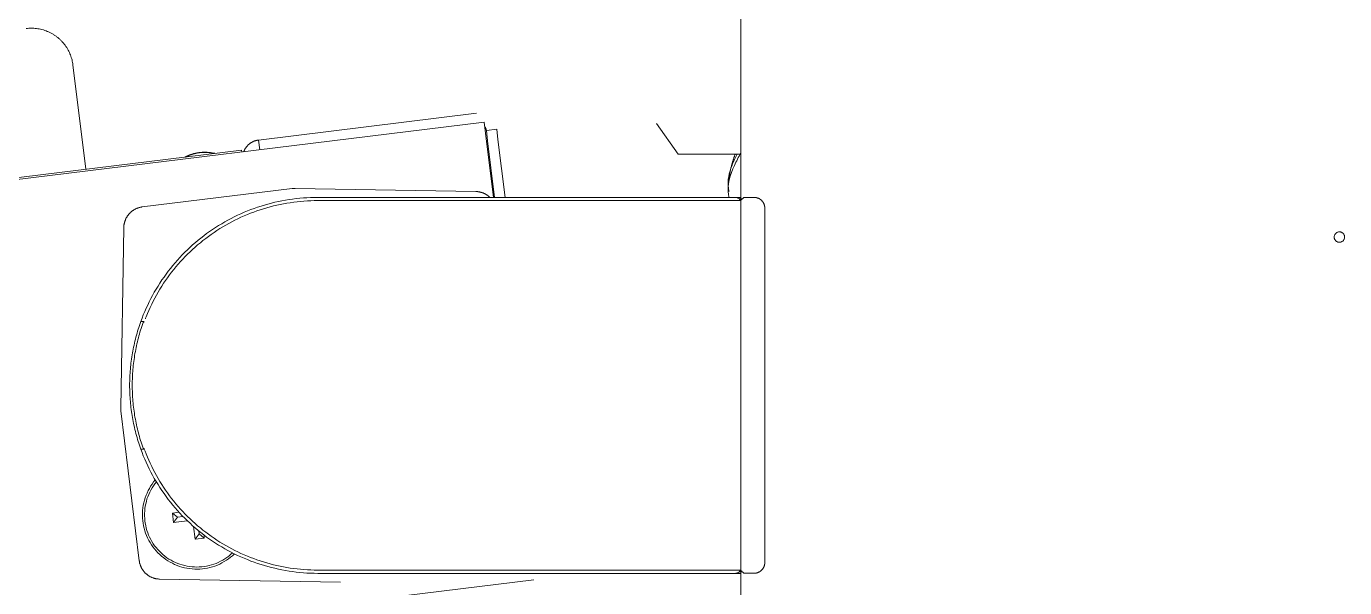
# Model space of a CAD drawing. Header units: millimetres. Extents: x -159872 to 386485, y -250577 to 158966.
# Drawn here: x 158747 to 158873.2, y 14636.4 to 14690.2 of the extents above; entities that cross this region are included whole.
import ezdxf

# ---------------------------------------------------------------- set-up
doc = ezdxf.new("R2010")
doc.units = ezdxf.units.MM
doc.layers.add('LDS-equipment-kitchen equipment', color=3, linetype='Continuous', lineweight=13)

# ---------------------------------------------------------------- blocks, each defined once
blk = doc.blocks.new('Group-350')
at = {"layer": 'LDS-equipment-kitchen equipment'}
for points in [[(98141.91, 51658.53, 0), (98141.91, 51081.89, 0)], [(98079.21, 51134, 0), (98077.98, 51144, 0)], [(98095.74, 51136.8, 0), (98116.61, 51139.36, 0)], [(97522.03, 51065.4, 0), (98117.36, 51138.5, 0)], [(98117.49, 51137.45, 0), (98117.36, 51138.5, 0)], [(98117.41, 51138.08, 0), (98117.42, 51138.08, 0), (98117.42, 51138.07, 0), (98117.42, 51138.07, 0), (98117.43, 51138.06, 0), (98117.43, 51138.06, 0), (98117.43, 51138.05, 0), (98117.44, 51138.05, 0), (98117.44, 51138.04, 0), (98117.44, 51138.04, 0), (98117.45, 51138.03, 0), (98117.45, 51138.03, 0), (98117.45, 51138.02, 0), (98117.46, 51138.02, 0), (98117.46, 51138.01, 0), (98117.46, 51138.01, 0), (98117.47, 51138, 0), (98117.47, 51138, 0), (98117.47, 51137.99, 0), (98117.48, 51137.99, 0), (98117.48, 51137.98, 0), (98117.48, 51137.98, 0), (98117.48, 51137.97, 0), (98117.49, 51137.96, 0), (98117.49, 51137.96, 0), (98117.49, 51137.95, 0), (98117.49, 51137.95, 0), (98117.5, 51137.94, 0), (98117.5, 51137.94, 0), (98117.5, 51137.93, 0), (98117.5, 51137.93, 0), (98117.51, 51137.92, 0), (98117.51, 51137.91, 0), (98117.51, 51137.91, 0), (98117.51, 51137.9, 0), (98117.52, 51137.9, 0), (98117.52, 51137.89, 0), (98117.52, 51137.89, 0), (98117.52, 51137.88, 0), (98117.52, 51137.87, 0), (98117.53, 51137.87, 0), (98117.53, 51137.86, 0), (98117.53, 51137.86, 0), (98117.53, 51137.85, 0), (98117.53, 51137.85, 0), (98117.53, 51137.84, 0), (98117.54, 51137.83, 0), (98117.54, 51137.83, 0), (98117.54, 51137.82, 0), (98117.54, 51137.82, 0), (98117.54, 51137.81, 0), (98117.54, 51137.8, 0), (98117.54, 51137.8, 0), (98117.55, 51137.79, 0), (98117.55, 51137.79, 0), (98117.55, 51137.78, 0), (98117.55, 51137.78, 0), (98117.55, 51137.77, 0), (98117.55, 51137.76, 0), (98117.55, 51137.76, 0), (98117.55, 51137.75, 0), (98117.55, 51137.75, 0), (98117.56, 51137.74, 0), (98117.56, 51137.73, 0), (98117.56, 51137.73, 0)], [(98118.24, 51131.31, 0), (98117.49, 51137.45, 0)], [(98118.55, 51137.85, 0), (98117.56, 51137.73, 0)], [(98117.56, 51137.73, 0), (98117.68, 51136.73, 0)], [(98118.67, 51136.86, 0), (98118.55, 51137.85, 0)], [(98135.92, 51135.45, 0), (98133.84, 51138.4, 0)], [(98094.32, 51135.67, 0), (98094.33, 51135.7, 0), (98094.35, 51135.72, 0), (98094.36, 51135.75, 0), (98094.37, 51135.78, 0), (98094.38, 51135.81, 0), (98094.39, 51135.83, 0), (98094.41, 51135.86, 0), (98094.42, 51135.89, 0), (98094.43, 51135.91, 0), (98094.45, 51135.94, 0), (98094.46, 51135.96, 0), (98094.48, 51135.99, 0), (98094.5, 51136.01, 0), (98094.51, 51136.04, 0), (98094.53, 51136.06, 0), (98094.55, 51136.09, 0), (98094.56, 51136.11, 0), (98094.58, 51136.14, 0), (98094.6, 51136.16, 0), (98094.62, 51136.18, 0), (98094.64, 51136.21, 0), (98094.66, 51136.23, 0), (98094.68, 51136.25, 0), (98094.7, 51136.27, 0), (98094.72, 51136.29, 0), (98094.74, 51136.31, 0), (98094.76, 51136.34, 0), (98094.78, 51136.36, 0), (98094.81, 51136.38, 0), (98094.83, 51136.4, 0), (98094.85, 51136.41, 0), (98094.87, 51136.43, 0), (98094.9, 51136.45, 0), (98094.92, 51136.47, 0), (98094.95, 51136.49, 0), (98094.97, 51136.5, 0), (98095, 51136.52, 0), (98095.02, 51136.54, 0), (98095.05, 51136.55, 0), (98095.07, 51136.57, 0), (98095.1, 51136.58, 0), (98095.12, 51136.6, 0), (98095.15, 51136.61, 0), (98095.18, 51136.63, 0), (98095.2, 51136.64, 0), (98095.23, 51136.65, 0), (98095.26, 51136.66, 0), (98095.28, 51136.68, 0), (98095.31, 51136.69, 0), (98095.34, 51136.7, 0), (98095.37, 51136.71, 0), (98095.4, 51136.72, 0), (98095.42, 51136.73, 0), (98095.45, 51136.74, 0), (98095.48, 51136.75, 0), (98095.51, 51136.75, 0), (98095.54, 51136.76, 0), (98095.57, 51136.77, 0), (98095.6, 51136.77, 0), (98095.63, 51136.78, 0), (98095.66, 51136.79, 0), (98095.69, 51136.79, 0), (98095.71, 51136.79, 0), (98095.74, 51136.8, 0)], [(98095.74, 51136.8, 0), (98095.86, 51135.86, 0)], [(98117.68, 51136.73, 0), (98118.34, 51131.31, 0)], [(98118.67, 51136.86, 0), (98119.35, 51131.31, 0)], [(98094.11, 51135.83, 0), (97545.24, 51068.44, 0)], [(98088.73, 51135.17, 0), (98088.77, 51135.19, 0), (98088.81, 51135.21, 0), (98088.85, 51135.23, 0), (98088.89, 51135.25, 0), (98088.93, 51135.27, 0), (98088.97, 51135.29, 0), (98089.01, 51135.31, 0), (98089.06, 51135.32, 0), (98089.1, 51135.34, 0), (98089.14, 51135.36, 0), (98089.18, 51135.37, 0), (98089.23, 51135.39, 0), (98089.27, 51135.41, 0), (98089.31, 51135.42, 0), (98089.36, 51135.43, 0), (98089.4, 51135.45, 0), (98089.44, 51135.46, 0), (98089.49, 51135.48, 0), (98089.53, 51135.49, 0), (98089.57, 51135.5, 0), (98089.62, 51135.51, 0), (98089.66, 51135.52, 0), (98089.71, 51135.53, 0), (98089.75, 51135.54, 0), (98089.8, 51135.55, 0), (98089.84, 51135.56, 0), (98089.89, 51135.57, 0), (98089.93, 51135.58, 0), (98089.98, 51135.58, 0), (98090.02, 51135.59, 0), (98090.07, 51135.6, 0), (98090.11, 51135.6, 0), (98090.16, 51135.61, 0), (98090.2, 51135.61, 0), (98090.25, 51135.62, 0), (98090.29, 51135.62, 0), (98090.34, 51135.62, 0), (98090.38, 51135.63, 0), (98090.43, 51135.63, 0), (98090.48, 51135.63, 0), (98090.52, 51135.63, 0), (98090.57, 51135.63, 0), (98090.61, 51135.63, 0), (98090.66, 51135.63, 0), (98090.7, 51135.63, 0), (98090.75, 51135.63, 0), (98090.79, 51135.63, 0), (98090.84, 51135.63, 0), (98090.89, 51135.62, 0), (98090.93, 51135.62, 0), (98090.98, 51135.62, 0), (98091.02, 51135.61, 0), (98091.07, 51135.61, 0), (98091.11, 51135.6, 0), (98091.16, 51135.59, 0), (98091.2, 51135.59, 0), (98091.25, 51135.58, 0), (98091.29, 51135.57, 0), (98091.34, 51135.56, 0), (98091.38, 51135.56, 0), (98091.43, 51135.55, 0), (98091.47, 51135.54, 0), (98091.52, 51135.53, 0), (98091.56, 51135.52, 0)], [(98088.75, 51135.17, 0), (98088.79, 51135.19, 0), (98088.83, 51135.21, 0), (98088.87, 51135.23, 0), (98088.91, 51135.25, 0), (98088.96, 51135.27, 0), (98089, 51135.29, 0), (98089.04, 51135.3, 0), (98089.08, 51135.32, 0), (98089.12, 51135.34, 0), (98089.16, 51135.35, 0), (98089.2, 51135.37, 0), (98089.25, 51135.39, 0), (98089.29, 51135.4, 0), (98089.33, 51135.42, 0), (98089.37, 51135.43, 0), (98089.41, 51135.44, 0), (98089.46, 51135.46, 0), (98089.5, 51135.47, 0), (98089.54, 51135.48, 0), (98089.59, 51135.49, 0), (98089.63, 51135.5, 0), (98089.67, 51135.51, 0), (98089.72, 51135.52, 0), (98089.76, 51135.53, 0), (98089.8, 51135.54, 0), (98089.85, 51135.55, 0), (98089.89, 51135.56, 0), (98089.94, 51135.57, 0), (98089.98, 51135.57, 0), (98090.02, 51135.58, 0), (98090.07, 51135.59, 0), (98090.11, 51135.59, 0), (98090.16, 51135.6, 0), (98090.2, 51135.6, 0), (98090.25, 51135.61, 0), (98090.29, 51135.61, 0), (98090.33, 51135.61, 0), (98090.38, 51135.62, 0), (98090.42, 51135.62, 0), (98090.47, 51135.62, 0), (98090.51, 51135.62, 0), (98090.56, 51135.62, 0), (98090.6, 51135.62, 0), (98090.65, 51135.62, 0), (98090.69, 51135.62, 0), (98090.74, 51135.62, 0), (98090.78, 51135.62, 0), (98090.82, 51135.62, 0), (98090.87, 51135.61, 0), (98090.91, 51135.61, 0), (98090.96, 51135.61, 0), (98091, 51135.6, 0), (98091.05, 51135.6, 0), (98091.09, 51135.59, 0), (98091.14, 51135.59, 0), (98091.18, 51135.58, 0), (98091.22, 51135.57, 0), (98091.27, 51135.57, 0), (98091.31, 51135.56, 0), (98091.36, 51135.55, 0), (98091.4, 51135.54, 0), (98091.44, 51135.53, 0), (98091.49, 51135.52, 0), (98091.53, 51135.51, 0)], [(98094.11, 51135.83, 0), (98094.14, 51135.64, 0)], [(98135.92, 51135.45, 0), (98141.91, 51135.45, 0)], [(98140.78, 51133.02, 0), (98140.78, 51133.06, 0), (98140.79, 51133.1, 0), (98140.79, 51133.14, 0), (98140.8, 51133.18, 0), (98140.8, 51133.21, 0), (98140.81, 51133.25, 0), (98140.81, 51133.29, 0), (98140.82, 51133.33, 0), (98140.83, 51133.37, 0), (98140.83, 51133.41, 0), (98140.84, 51133.45, 0), (98140.84, 51133.49, 0), (98140.85, 51133.52, 0), (98140.86, 51133.56, 0), (98140.86, 51133.6, 0), (98140.87, 51133.64, 0), (98140.88, 51133.68, 0), (98140.89, 51133.72, 0), (98140.89, 51133.76, 0), (98140.9, 51133.79, 0), (98140.91, 51133.83, 0), (98140.92, 51133.87, 0), (98140.92, 51133.91, 0), (98140.93, 51133.95, 0), (98140.94, 51133.99, 0), (98140.95, 51134.03, 0), (98140.96, 51134.06, 0), (98140.97, 51134.1, 0), (98140.97, 51134.14, 0), (98140.98, 51134.18, 0), (98140.99, 51134.22, 0), (98141, 51134.25, 0), (98141.01, 51134.29, 0), (98141.02, 51134.33, 0), (98141.03, 51134.37, 0), (98141.04, 51134.41, 0), (98141.05, 51134.44, 0), (98141.06, 51134.48, 0), (98141.07, 51134.52, 0), (98141.08, 51134.56, 0), (98141.09, 51134.6, 0), (98141.1, 51134.63, 0), (98141.11, 51134.67, 0), (98141.13, 51134.71, 0), (98141.14, 51134.75, 0), (98141.15, 51134.78, 0), (98141.16, 51134.82, 0), (98141.17, 51134.86, 0), (98141.18, 51134.9, 0), (98141.2, 51134.93, 0), (98141.21, 51134.97, 0), (98141.22, 51135.01, 0), (98141.23, 51135.05, 0), (98141.24, 51135.08, 0), (98141.26, 51135.12, 0), (98141.27, 51135.16, 0), (98141.28, 51135.19, 0), (98141.3, 51135.23, 0), (98141.31, 51135.27, 0), (98141.32, 51135.3, 0), (98141.34, 51135.34, 0), (98141.35, 51135.38, 0), (98141.36, 51135.42, 0), (98141.38, 51135.45, 0)], [(98084.48, 51119.41, 0), (98084.6, 51119.74, 0), (98084.72, 51120.06, 0), (98084.86, 51120.38, 0), (98084.99, 51120.69, 0), (98085.14, 51121, 0), (98085.29, 51121.31, 0), (98085.44, 51121.62, 0), (98085.61, 51121.93, 0), (98085.77, 51122.23, 0), (98085.95, 51122.52, 0), (98086.13, 51122.82, 0), (98086.31, 51123.11, 0), (98086.5, 51123.4, 0), (98086.7, 51123.68, 0), (98086.9, 51123.96, 0), (98087.1, 51124.24, 0), (98087.32, 51124.51, 0), (98087.53, 51124.78, 0), (98087.76, 51125.04, 0), (98087.98, 51125.3, 0), (98088.21, 51125.55, 0), (98088.45, 51125.8, 0), (98088.69, 51126.05, 0), (98088.94, 51126.29, 0), (98089.19, 51126.53, 0), (98089.44, 51126.76, 0), (98089.7, 51126.99, 0), (98089.97, 51127.21, 0), (98090.24, 51127.42, 0), (98090.51, 51127.63, 0), (98090.78, 51127.84, 0), (98091.06, 51128.04, 0), (98091.35, 51128.24, 0), (98091.63, 51128.43, 0), (98091.93, 51128.61, 0), (98092.22, 51128.79, 0), (98092.52, 51128.96, 0), (98092.82, 51129.13, 0), (98093.12, 51129.29, 0), (98093.43, 51129.45, 0), (98093.74, 51129.6, 0), (98094.05, 51129.74, 0), (98094.37, 51129.88, 0), (98094.69, 51130.01, 0), (98095.01, 51130.14, 0), (98095.33, 51130.26, 0), (98095.66, 51130.37, 0), (98095.99, 51130.48, 0), (98096.31, 51130.58, 0), (98096.65, 51130.67, 0), (98096.98, 51130.76, 0), (98097.31, 51130.84, 0), (98097.65, 51130.92, 0), (98097.99, 51130.99, 0), (98098.33, 51131.05, 0), (98098.67, 51131.1, 0), (98099.01, 51131.15, 0), (98099.35, 51131.2, 0), (98099.69, 51131.23, 0), (98100.04, 51131.26, 0), (98100.38, 51131.28, 0), (98100.72, 51131.3, 0), (98101.07, 51131.31, 0), (98101.41, 51131.31, 0)], [(98098.96, 51132.16, 0), (98084.61, 51130.39, 0)], [(98098.96, 51132.16, 0), (98098.96, 51132.16, 0), (98098.97, 51132.16, 0), (98098.97, 51132.16, 0), (98098.98, 51132.16, 0), (98098.98, 51132.16, 0), (98098.98, 51132.16, 0), (98098.99, 51132.16, 0), (98098.99, 51132.16, 0), (98099, 51132.16, 0), (98099, 51132.16, 0), (98099.01, 51132.16, 0), (98099.01, 51132.16, 0), (98099.01, 51132.16, 0), (98099.02, 51132.16, 0), (98099.02, 51132.16, 0), (98099.03, 51132.16, 0), (98099.03, 51132.16, 0), (98099.04, 51132.16, 0), (98099.04, 51132.16, 0), (98099.04, 51132.16, 0), (98099.05, 51132.16, 0), (98099.05, 51132.17, 0), (98099.06, 51132.17, 0), (98099.06, 51132.17, 0), (98099.07, 51132.17, 0), (98099.07, 51132.17, 0), (98099.08, 51132.17, 0), (98099.08, 51132.17, 0), (98099.08, 51132.17, 0), (98099.09, 51132.17, 0), (98099.09, 51132.17, 0), (98099.1, 51132.17, 0), (98099.1, 51132.17, 0), (98099.11, 51132.17, 0), (98099.11, 51132.17, 0), (98099.11, 51132.17, 0), (98099.12, 51132.17, 0), (98099.12, 51132.17, 0), (98099.13, 51132.17, 0), (98099.13, 51132.17, 0), (98099.14, 51132.17, 0), (98099.14, 51132.17, 0), (98099.14, 51132.17, 0), (98099.15, 51132.17, 0), (98099.15, 51132.17, 0), (98099.16, 51132.17, 0), (98099.16, 51132.17, 0), (98099.17, 51132.17, 0), (98099.17, 51132.17, 0), (98099.18, 51132.17, 0), (98099.18, 51132.17, 0), (98099.18, 51132.17, 0), (98099.19, 51132.17, 0), (98099.19, 51132.17, 0), (98099.2, 51132.17, 0), (98099.2, 51132.17, 0), (98099.21, 51132.17, 0), (98099.21, 51132.17, 0), (98099.21, 51132.17, 0), (98099.22, 51132.17, 0), (98099.22, 51132.17, 0), (98099.23, 51132.17, 0), (98099.23, 51132.17, 0), (98099.24, 51132.17, 0)], [(98116.54, 51131.87, 0), (98099.24, 51132.17, 0)], [(98139.91, 51131.31, 0), (98101.41, 51131.31, 0)], [(98116.54, 51131.87, 0), (98116.57, 51131.87, 0), (98116.59, 51131.87, 0), (98116.61, 51131.87, 0), (98116.64, 51131.86, 0), (98116.66, 51131.86, 0), (98116.68, 51131.86, 0), (98116.7, 51131.86, 0), (98116.73, 51131.86, 0), (98116.75, 51131.85, 0), (98116.77, 51131.85, 0), (98116.8, 51131.85, 0), (98116.82, 51131.84, 0), (98116.84, 51131.84, 0), (98116.87, 51131.84, 0), (98116.89, 51131.83, 0), (98116.91, 51131.83, 0), (98116.93, 51131.82, 0), (98116.96, 51131.82, 0), (98116.98, 51131.81, 0), (98117, 51131.81, 0), (98117.03, 51131.8, 0), (98117.05, 51131.79, 0), (98117.07, 51131.79, 0), (98117.09, 51131.78, 0), (98117.11, 51131.77, 0), (98117.14, 51131.77, 0), (98117.16, 51131.76, 0), (98117.18, 51131.75, 0), (98117.2, 51131.74, 0), (98117.22, 51131.74, 0), (98117.25, 51131.73, 0), (98117.27, 51131.72, 0), (98117.29, 51131.71, 0), (98117.31, 51131.7, 0), (98117.33, 51131.69, 0), (98117.35, 51131.68, 0), (98117.37, 51131.67, 0), (98117.4, 51131.66, 0), (98117.42, 51131.65, 0), (98117.44, 51131.64, 0), (98117.46, 51131.63, 0), (98117.48, 51131.62, 0), (98117.5, 51131.61, 0), (98117.52, 51131.59, 0), (98117.54, 51131.58, 0), (98117.56, 51131.57, 0), (98117.58, 51131.56, 0), (98117.6, 51131.55, 0), (98117.62, 51131.53, 0), (98117.64, 51131.52, 0), (98117.66, 51131.51, 0), (98117.67, 51131.49, 0), (98117.69, 51131.48, 0), (98117.71, 51131.47, 0), (98117.73, 51131.45, 0), (98117.75, 51131.44, 0), (98117.77, 51131.42, 0), (98117.78, 51131.41, 0), (98117.8, 51131.39, 0), (98117.82, 51131.38, 0), (98117.84, 51131.36, 0), (98117.86, 51131.35, 0), (98117.87, 51131.33, 0), (98117.89, 51131.31, 0)], [(98139.91, 51131.31, 0), (98141.41, 51131.31, 0)], [(98141.41, 51131.31, 0), (98141.42, 51131.31, 0), (98141.43, 51131.31, 0), (98141.44, 51131.31, 0), (98141.45, 51131.31, 0), (98141.46, 51131.31, 0), (98141.47, 51131.31, 0), (98141.47, 51131.31, 0), (98141.48, 51131.31, 0), (98141.49, 51131.31, 0), (98141.5, 51131.31, 0), (98141.51, 51131.3, 0), (98141.52, 51131.3, 0), (98141.53, 51131.3, 0), (98141.53, 51131.3, 0), (98141.54, 51131.3, 0), (98141.55, 51131.29, 0), (98141.56, 51131.29, 0), (98141.57, 51131.29, 0), (98141.58, 51131.29, 0), (98141.59, 51131.28, 0), (98141.59, 51131.28, 0), (98141.6, 51131.28, 0), (98141.61, 51131.27, 0), (98141.62, 51131.27, 0), (98141.63, 51131.27, 0), (98141.63, 51131.26, 0), (98141.64, 51131.26, 0), (98141.65, 51131.25, 0), (98141.66, 51131.25, 0), (98141.67, 51131.25, 0), (98141.67, 51131.24, 0), (98141.68, 51131.24, 0), (98141.69, 51131.23, 0), (98141.7, 51131.23, 0), (98141.7, 51131.22, 0), (98141.71, 51131.22, 0), (98141.72, 51131.21, 0), (98141.72, 51131.21, 0), (98141.73, 51131.2, 0), (98141.74, 51131.19, 0), (98141.74, 51131.19, 0), (98141.75, 51131.18, 0), (98141.76, 51131.18, 0), (98141.76, 51131.17, 0), (98141.77, 51131.16, 0), (98141.78, 51131.16, 0), (98141.78, 51131.15, 0), (98141.79, 51131.14, 0), (98141.79, 51131.14, 0), (98141.8, 51131.13, 0), (98141.8, 51131.12, 0), (98141.81, 51131.12, 0), (98141.82, 51131.11, 0), (98141.82, 51131.1, 0), (98141.83, 51131.1, 0), (98141.83, 51131.09, 0), (98141.84, 51131.08, 0), (98141.84, 51131.07, 0), (98141.84, 51131.07, 0), (98141.85, 51131.06, 0), (98141.85, 51131.05, 0), (98141.86, 51131.04, 0), (98141.86, 51131.03, 0), (98141.87, 51131.03, 0)], [(98141.41, 51131.31, 0), (98141.91, 51131.31, 0)], [(98141.76, 51131.17, 0), (98142.06, 51131.18, 0)], [(98142.06, 51131.18, 0), (98142.08, 51131.18, 0)], [(98142.2, 51131.31, 0), (98142.08, 51131.18, 0)], [(98142.2, 51131.31, 0), (98143.2, 51131.31, 0)], [(98143.2, 51131.31, 0), (98143.23, 51131.31, 0), (98143.25, 51131.3, 0), (98143.28, 51131.3, 0), (98143.3, 51131.3, 0), (98143.33, 51131.3, 0), (98143.35, 51131.29, 0), (98143.37, 51131.29, 0), (98143.4, 51131.29, 0), (98143.42, 51131.28, 0), (98143.45, 51131.28, 0), (98143.47, 51131.27, 0), (98143.49, 51131.26, 0), (98143.52, 51131.25, 0), (98143.54, 51131.25, 0), (98143.56, 51131.24, 0), (98143.59, 51131.23, 0), (98143.61, 51131.22, 0), (98143.63, 51131.21, 0), (98143.65, 51131.2, 0), (98143.67, 51131.19, 0), (98143.7, 51131.18, 0), (98143.72, 51131.16, 0), (98143.74, 51131.15, 0), (98143.76, 51131.14, 0), (98143.78, 51131.12, 0), (98143.8, 51131.11, 0), (98143.82, 51131.09, 0), (98143.84, 51131.08, 0), (98143.86, 51131.06, 0), (98143.87, 51131.05, 0), (98143.89, 51131.03, 0), (98143.91, 51131.01, 0), (98143.93, 51130.99, 0), (98143.94, 51130.98, 0), (98143.96, 51130.96, 0), (98143.98, 51130.94, 0), (98143.99, 51130.92, 0), (98144.01, 51130.9, 0), (98144.02, 51130.88, 0), (98144.03, 51130.86, 0), (98144.05, 51130.84, 0), (98144.06, 51130.82, 0), (98144.07, 51130.8, 0), (98144.09, 51130.78, 0), (98144.1, 51130.76, 0), (98144.11, 51130.73, 0), (98144.12, 51130.71, 0), (98144.13, 51130.69, 0), (98144.14, 51130.67, 0), (98144.14, 51130.64, 0), (98144.15, 51130.62, 0), (98144.16, 51130.6, 0), (98144.17, 51130.57, 0), (98144.17, 51130.55, 0), (98144.18, 51130.52, 0), (98144.18, 51130.5, 0), (98144.19, 51130.48, 0), (98144.19, 51130.45, 0), (98144.2, 51130.43, 0), (98144.2, 51130.4, 0), (98144.2, 51130.38, 0), (98144.2, 51130.35, 0), (98144.2, 51130.33, 0), (98144.2, 51130.31, 0)], [(98082.86, 51128.44, 0), (98082.86, 51128.49, 0), (98082.86, 51128.53, 0), (98082.87, 51128.58, 0), (98082.87, 51128.62, 0), (98082.87, 51128.67, 0), (98082.88, 51128.71, 0), (98082.89, 51128.76, 0), (98082.9, 51128.8, 0), (98082.91, 51128.84, 0), (98082.92, 51128.89, 0), (98082.93, 51128.93, 0), (98082.94, 51128.97, 0), (98082.95, 51129.02, 0), (98082.97, 51129.06, 0), (98082.98, 51129.1, 0), (98083, 51129.14, 0), (98083.01, 51129.18, 0), (98083.03, 51129.22, 0), (98083.05, 51129.27, 0), (98083.07, 51129.31, 0), (98083.09, 51129.35, 0), (98083.11, 51129.38, 0), (98083.13, 51129.42, 0), (98083.16, 51129.46, 0), (98083.18, 51129.5, 0), (98083.21, 51129.54, 0), (98083.23, 51129.57, 0), (98083.26, 51129.61, 0), (98083.29, 51129.64, 0), (98083.31, 51129.68, 0), (98083.34, 51129.71, 0), (98083.37, 51129.75, 0), (98083.4, 51129.78, 0), (98083.43, 51129.81, 0), (98083.46, 51129.84, 0), (98083.5, 51129.88, 0), (98083.53, 51129.91, 0), (98083.56, 51129.93, 0), (98083.6, 51129.96, 0), (98083.63, 51129.99, 0), (98083.67, 51130.02, 0), (98083.71, 51130.04, 0), (98083.74, 51130.07, 0), (98083.78, 51130.09, 0), (98083.82, 51130.12, 0), (98083.86, 51130.14, 0), (98083.9, 51130.16, 0), (98083.93, 51130.18, 0), (98083.97, 51130.2, 0), (98084.01, 51130.22, 0), (98084.06, 51130.24, 0), (98084.1, 51130.26, 0), (98084.14, 51130.28, 0), (98084.18, 51130.29, 0), (98084.22, 51130.31, 0), (98084.27, 51130.32, 0), (98084.31, 51130.33, 0), (98084.35, 51130.34, 0), (98084.39, 51130.35, 0), (98084.44, 51130.36, 0), (98084.48, 51130.37, 0), (98084.53, 51130.38, 0), (98084.57, 51130.39, 0), (98084.61, 51130.39, 0)], [(98084.99, 51119.88, 0), (98085.11, 51120.18, 0), (98085.24, 51120.48, 0), (98085.38, 51120.78, 0), (98085.52, 51121.08, 0), (98085.67, 51121.37, 0), (98085.82, 51121.66, 0), (98085.98, 51121.95, 0), (98086.14, 51122.24, 0), (98086.31, 51122.52, 0), (98086.49, 51122.8, 0), (98086.66, 51123.08, 0), (98086.85, 51123.35, 0), (98087.04, 51123.62, 0), (98087.23, 51123.88, 0), (98087.43, 51124.15, 0), (98087.64, 51124.4, 0), (98087.84, 51124.66, 0), (98088.06, 51124.91, 0), (98088.28, 51125.16, 0), (98088.5, 51125.4, 0), (98088.73, 51125.64, 0), (98088.96, 51125.87, 0), (98089.19, 51126.1, 0), (98089.43, 51126.32, 0), (98089.68, 51126.55, 0), (98089.92, 51126.76, 0), (98090.18, 51126.97, 0), (98090.43, 51127.18, 0), (98090.69, 51127.38, 0), (98090.96, 51127.58, 0), (98091.22, 51127.77, 0), (98091.49, 51127.96, 0), (98091.77, 51128.14, 0), (98092.05, 51128.32, 0), (98092.33, 51128.49, 0), (98092.61, 51128.65, 0), (98092.9, 51128.82, 0), (98093.19, 51128.97, 0), (98093.48, 51129.12, 0), (98093.77, 51129.27, 0), (98094.07, 51129.41, 0), (98094.37, 51129.54, 0), (98094.68, 51129.67, 0), (98094.98, 51129.79, 0), (98095.29, 51129.91, 0), (98095.6, 51130.02, 0), (98095.91, 51130.12, 0), (98096.22, 51130.22, 0), (98096.54, 51130.32, 0), (98096.86, 51130.4, 0), (98097.18, 51130.49, 0), (98097.5, 51130.56, 0), (98097.82, 51130.63, 0), (98098.14, 51130.69, 0), (98098.46, 51130.75, 0), (98098.79, 51130.8, 0), (98099.12, 51130.85, 0), (98099.44, 51130.89, 0), (98099.77, 51130.92, 0), (98100.1, 51130.95, 0), (98100.43, 51130.97, 0), (98100.75, 51130.99, 0), (98101.08, 51131, 0), (98101.41, 51131, 0)], [(98101.41, 51131, 0), (98139.93, 51131, 0)], [(98141.91, 51131.12, 0), (98141.81, 51131.12, 0)], [(98142.01, 51131.12, 0), (98141.91, 51131.12, 0)], [(98142.01, 51131.12, 0), (98141.93, 51131.03, 0)], [(98144.2, 51130.31, 0), (98144.2, 51096.32, 0)], [(98082.86, 51128.44, 0), (98082.56, 51111.14, 0)], [(98199.21, 51127.01, 0), (98199.16, 51127.01, 0), (98199.11, 51127.02, 0), (98199.07, 51127.03, 0), (98199.02, 51127.05, 0), (98198.98, 51127.07, 0), (98198.93, 51127.09, 0), (98198.9, 51127.12, 0), (98198.86, 51127.16, 0), (98198.83, 51127.19, 0), (98198.8, 51127.23, 0), (98198.77, 51127.27, 0), (98198.75, 51127.32, 0), (98198.73, 51127.36, 0), (98198.72, 51127.41, 0), (98198.71, 51127.46, 0), (98198.71, 51127.51, 0), (98198.71, 51127.56, 0), (98198.72, 51127.61, 0), (98198.73, 51127.65, 0), (98198.75, 51127.7, 0), (98198.77, 51127.75, 0), (98198.8, 51127.79, 0), (98198.83, 51127.83, 0), (98198.86, 51127.86, 0), (98198.9, 51127.9, 0), (98198.93, 51127.93, 0), (98198.98, 51127.95, 0), (98199.02, 51127.97, 0), (98199.07, 51127.99, 0), (98199.11, 51128, 0), (98199.16, 51128.01, 0), (98199.21, 51128.01, 0), (98199.26, 51128.01, 0), (98199.31, 51128, 0), (98199.36, 51127.99, 0), (98199.4, 51127.97, 0), (98199.45, 51127.95, 0), (98199.49, 51127.93, 0), (98199.53, 51127.9, 0), (98199.57, 51127.86, 0), (98199.6, 51127.83, 0), (98199.63, 51127.79, 0), (98199.65, 51127.75, 0), (98199.67, 51127.7, 0), (98199.69, 51127.65, 0), (98199.7, 51127.61, 0), (98199.71, 51127.56, 0), (98199.71, 51127.51, 0), (98199.71, 51127.46, 0), (98199.7, 51127.41, 0), (98199.69, 51127.36, 0), (98199.67, 51127.32, 0), (98199.65, 51127.27, 0), (98199.63, 51127.23, 0), (98199.6, 51127.19, 0), (98199.57, 51127.16, 0), (98199.53, 51127.12, 0), (98199.49, 51127.09, 0), (98199.45, 51127.07, 0), (98199.4, 51127.05, 0), (98199.36, 51127.03, 0), (98199.31, 51127.02, 0), (98199.26, 51127.01, 0), (98199.21, 51127.01, 0)], [(98084.48, 51107.21, 0), (98084.41, 51107.4, 0), (98084.35, 51107.58, 0), (98084.29, 51107.77, 0), (98084.23, 51107.95, 0), (98084.17, 51108.14, 0), (98084.12, 51108.32, 0), (98084.06, 51108.51, 0), (98084.01, 51108.7, 0), (98083.97, 51108.89, 0), (98083.92, 51109.08, 0), (98083.87, 51109.27, 0), (98083.83, 51109.45, 0), (98083.79, 51109.65, 0), (98083.75, 51109.84, 0), (98083.72, 51110.03, 0), (98083.68, 51110.22, 0), (98083.65, 51110.41, 0), (98083.62, 51110.6, 0), (98083.59, 51110.79, 0), (98083.56, 51110.99, 0), (98083.54, 51111.18, 0), (98083.52, 51111.37, 0), (98083.5, 51111.57, 0), (98083.48, 51111.76, 0), (98083.46, 51111.95, 0), (98083.45, 51112.15, 0), (98083.44, 51112.34, 0), (98083.43, 51112.54, 0), (98083.42, 51112.73, 0), (98083.42, 51112.93, 0), (98083.41, 51113.12, 0), (98083.41, 51113.31, 0), (98083.41, 51113.51, 0), (98083.42, 51113.7, 0), (98083.42, 51113.9, 0), (98083.43, 51114.09, 0), (98083.44, 51114.29, 0), (98083.45, 51114.48, 0), (98083.46, 51114.67, 0), (98083.48, 51114.87, 0), (98083.5, 51115.06, 0), (98083.52, 51115.26, 0), (98083.54, 51115.45, 0), (98083.56, 51115.64, 0), (98083.59, 51115.83, 0), (98083.62, 51116.03, 0), (98083.65, 51116.22, 0), (98083.68, 51116.41, 0), (98083.72, 51116.6, 0), (98083.75, 51116.79, 0), (98083.79, 51116.98, 0), (98083.83, 51117.17, 0), (98083.87, 51117.36, 0), (98083.92, 51117.55, 0), (98083.97, 51117.74, 0), (98084.01, 51117.93, 0), (98084.06, 51118.12, 0), (98084.12, 51118.3, 0), (98084.17, 51118.49, 0), (98084.23, 51118.68, 0), (98084.29, 51118.86, 0), (98084.35, 51119.05, 0), (98084.41, 51119.23, 0), (98084.48, 51119.41, 0)], [(98084.7, 51107.31, 0), (98084.64, 51107.49, 0), (98084.58, 51107.67, 0), (98084.52, 51107.86, 0), (98084.46, 51108.04, 0), (98084.4, 51108.22, 0), (98084.35, 51108.4, 0), (98084.3, 51108.59, 0), (98084.25, 51108.77, 0), (98084.2, 51108.96, 0), (98084.16, 51109.14, 0), (98084.11, 51109.33, 0), (98084.07, 51109.52, 0), (98084.03, 51109.7, 0), (98083.99, 51109.89, 0), (98083.96, 51110.08, 0), (98083.92, 51110.27, 0), (98083.89, 51110.46, 0), (98083.86, 51110.65, 0), (98083.83, 51110.84, 0), (98083.81, 51111.02, 0), (98083.78, 51111.21, 0), (98083.76, 51111.4, 0), (98083.74, 51111.6, 0), (98083.72, 51111.79, 0), (98083.71, 51111.98, 0), (98083.7, 51112.17, 0), (98083.68, 51112.36, 0), (98083.67, 51112.55, 0), (98083.67, 51112.74, 0), (98083.66, 51112.93, 0), (98083.66, 51113.12, 0), (98083.66, 51113.31, 0), (98083.66, 51113.51, 0), (98083.66, 51113.7, 0), (98083.67, 51113.89, 0), (98083.67, 51114.08, 0), (98083.68, 51114.27, 0), (98083.7, 51114.46, 0), (98083.71, 51114.65, 0), (98083.72, 51114.84, 0), (98083.74, 51115.03, 0), (98083.76, 51115.22, 0), (98083.78, 51115.41, 0), (98083.81, 51115.6, 0), (98083.83, 51115.79, 0), (98083.86, 51115.98, 0), (98083.89, 51116.17, 0), (98083.92, 51116.36, 0), (98083.96, 51116.55, 0), (98083.99, 51116.74, 0), (98084.03, 51116.92, 0), (98084.07, 51117.11, 0), (98084.11, 51117.3, 0), (98084.16, 51117.48, 0), (98084.2, 51117.67, 0), (98084.25, 51117.86, 0), (98084.3, 51118.04, 0), (98084.35, 51118.22, 0), (98084.4, 51118.41, 0), (98084.46, 51118.59, 0), (98084.52, 51118.77, 0), (98084.58, 51118.95, 0), (98084.64, 51119.14, 0), (98084.7, 51119.32, 0)], [(98084.79, 51119.38, 0), (98084.7, 51119.32, 0)], [(98082.57, 51110.86, 0), (98082.57, 51110.86, 0), (98082.57, 51110.87, 0), (98082.57, 51110.87, 0), (98082.57, 51110.88, 0), (98082.57, 51110.88, 0), (98082.57, 51110.89, 0), (98082.57, 51110.89, 0), (98082.57, 51110.89, 0), (98082.57, 51110.9, 0), (98082.57, 51110.9, 0), (98082.57, 51110.91, 0), (98082.57, 51110.91, 0), (98082.56, 51110.92, 0), (98082.56, 51110.92, 0), (98082.56, 51110.93, 0), (98082.56, 51110.93, 0), (98082.56, 51110.93, 0), (98082.56, 51110.94, 0), (98082.56, 51110.94, 0), (98082.56, 51110.95, 0), (98082.56, 51110.95, 0), (98082.56, 51110.96, 0), (98082.56, 51110.96, 0), (98082.56, 51110.96, 0), (98082.56, 51110.97, 0), (98082.56, 51110.97, 0), (98082.56, 51110.98, 0), (98082.56, 51110.98, 0), (98082.56, 51110.99, 0), (98082.56, 51110.99, 0), (98082.56, 51110.99, 0), (98082.56, 51111, 0), (98082.56, 51111, 0), (98082.56, 51111.01, 0), (98082.56, 51111.01, 0), (98082.56, 51111.02, 0), (98082.56, 51111.02, 0), (98082.56, 51111.03, 0), (98082.56, 51111.03, 0), (98082.56, 51111.03, 0), (98082.56, 51111.04, 0), (98082.56, 51111.04, 0), (98082.56, 51111.05, 0), (98082.56, 51111.05, 0), (98082.56, 51111.06, 0), (98082.56, 51111.06, 0), (98082.56, 51111.06, 0), (98082.56, 51111.07, 0), (98082.56, 51111.07, 0), (98082.56, 51111.08, 0), (98082.56, 51111.08, 0), (98082.56, 51111.09, 0), (98082.56, 51111.09, 0), (98082.56, 51111.09, 0), (98082.56, 51111.1, 0), (98082.56, 51111.1, 0), (98082.56, 51111.11, 0), (98082.56, 51111.11, 0), (98082.56, 51111.12, 0), (98082.56, 51111.12, 0), (98082.56, 51111.13, 0), (98082.56, 51111.13, 0), (98082.56, 51111.13, 0), (98082.56, 51111.14, 0)], [(98082.57, 51110.86, 0), (98084.33, 51096.52, 0)], [(98101.41, 51095.31, 0), (98101.07, 51095.32, 0), (98100.72, 51095.33, 0), (98100.38, 51095.34, 0), (98100.04, 51095.37, 0), (98099.69, 51095.4, 0), (98099.35, 51095.43, 0), (98099.01, 51095.48, 0), (98098.67, 51095.52, 0), (98098.33, 51095.58, 0), (98097.99, 51095.64, 0), (98097.65, 51095.71, 0), (98097.31, 51095.79, 0), (98096.98, 51095.87, 0), (98096.65, 51095.96, 0), (98096.31, 51096.05, 0), (98095.99, 51096.15, 0), (98095.66, 51096.26, 0), (98095.33, 51096.37, 0), (98095.01, 51096.49, 0), (98094.69, 51096.62, 0), (98094.37, 51096.75, 0), (98094.05, 51096.89, 0), (98093.74, 51097.03, 0), (98093.43, 51097.18, 0), (98093.12, 51097.34, 0), (98092.82, 51097.5, 0), (98092.52, 51097.67, 0), (98092.22, 51097.84, 0), (98091.93, 51098.02, 0), (98091.63, 51098.2, 0), (98091.35, 51098.39, 0), (98091.06, 51098.59, 0), (98090.78, 51098.79, 0), (98090.51, 51098.99, 0), (98090.24, 51099.21, 0), (98089.97, 51099.42, 0), (98089.7, 51099.64, 0), (98089.44, 51099.87, 0), (98089.19, 51100.1, 0), (98088.94, 51100.34, 0), (98088.69, 51100.58, 0), (98088.45, 51100.82, 0), (98088.21, 51101.08, 0), (98087.98, 51101.33, 0), (98087.76, 51101.59, 0), (98087.53, 51101.85, 0), (98087.32, 51102.12, 0), (98087.1, 51102.39, 0), (98086.9, 51102.67, 0), (98086.7, 51102.95, 0), (98086.5, 51103.23, 0), (98086.31, 51103.52, 0), (98086.13, 51103.81, 0), (98085.95, 51104.1, 0), (98085.77, 51104.4, 0), (98085.61, 51104.7, 0), (98085.44, 51105.01, 0), (98085.29, 51105.31, 0), (98085.14, 51105.62, 0), (98084.99, 51105.94, 0), (98084.86, 51106.25, 0), (98084.72, 51106.57, 0), (98084.6, 51106.89, 0), (98084.48, 51107.21, 0)], [(98084.79, 51107.25, 0), (98084.7, 51107.31, 0)], [(98101.41, 51095.63, 0), (98101.08, 51095.63, 0), (98100.75, 51095.64, 0), (98100.43, 51095.66, 0), (98100.1, 51095.68, 0), (98099.77, 51095.7, 0), (98099.44, 51095.74, 0), (98099.12, 51095.78, 0), (98098.79, 51095.82, 0), (98098.46, 51095.88, 0), (98098.14, 51095.93, 0), (98097.82, 51096, 0), (98097.5, 51096.07, 0), (98097.18, 51096.14, 0), (98096.86, 51096.23, 0), (98096.54, 51096.31, 0), (98096.22, 51096.41, 0), (98095.91, 51096.51, 0), (98095.6, 51096.61, 0), (98095.29, 51096.72, 0), (98094.98, 51096.84, 0), (98094.68, 51096.96, 0), (98094.37, 51097.09, 0), (98094.07, 51097.22, 0), (98093.77, 51097.36, 0), (98093.48, 51097.51, 0), (98093.19, 51097.66, 0), (98092.9, 51097.81, 0), (98092.61, 51097.97, 0), (98092.33, 51098.14, 0), (98092.05, 51098.31, 0), (98091.77, 51098.49, 0), (98091.49, 51098.67, 0), (98091.22, 51098.86, 0), (98090.96, 51099.05, 0), (98090.69, 51099.25, 0), (98090.43, 51099.45, 0), (98090.18, 51099.66, 0), (98089.92, 51099.87, 0), (98089.68, 51100.08, 0), (98089.43, 51100.3, 0), (98089.19, 51100.53, 0), (98088.96, 51100.76, 0), (98088.73, 51100.99, 0), (98088.5, 51101.23, 0), (98088.28, 51101.47, 0), (98088.06, 51101.72, 0), (98087.84, 51101.97, 0), (98087.64, 51102.22, 0), (98087.43, 51102.48, 0), (98087.23, 51102.74, 0), (98087.04, 51103.01, 0), (98086.85, 51103.28, 0), (98086.66, 51103.55, 0), (98086.49, 51103.83, 0), (98086.31, 51104.11, 0), (98086.14, 51104.39, 0), (98085.98, 51104.68, 0), (98085.82, 51104.96, 0), (98085.67, 51105.26, 0), (98085.52, 51105.55, 0), (98085.38, 51105.85, 0), (98085.24, 51106.15, 0), (98085.11, 51106.45, 0), (98084.99, 51106.75, 0)], [(98093.45, 51097.17, 0), (98093.27, 51097, 0), (98093.08, 51096.85, 0), (98092.88, 51096.7, 0), (98092.68, 51096.56, 0), (98092.47, 51096.43, 0), (98092.25, 51096.31, 0), (98092.03, 51096.2, 0), (98091.81, 51096.1, 0), (98091.58, 51096.01, 0), (98091.34, 51095.93, 0), (98091.1, 51095.87, 0), (98090.86, 51095.81, 0), (98090.62, 51095.77, 0), (98090.37, 51095.74, 0), (98090.13, 51095.72, 0), (98089.88, 51095.71, 0), (98089.64, 51095.72, 0), (98089.39, 51095.73, 0), (98089.14, 51095.76, 0), (98088.9, 51095.8, 0), (98088.66, 51095.85, 0), (98088.42, 51095.91, 0), (98088.18, 51095.98, 0), (98087.95, 51096.07, 0), (98087.72, 51096.16, 0), (98087.5, 51096.27, 0), (98087.28, 51096.38, 0), (98087.07, 51096.51, 0), (98086.87, 51096.64, 0), (98086.67, 51096.79, 0), (98086.47, 51096.95, 0), (98086.29, 51097.11, 0), (98086.11, 51097.28, 0), (98085.95, 51097.46, 0), (98085.79, 51097.65, 0), (98085.64, 51097.85, 0), (98085.5, 51098.05, 0), (98085.36, 51098.26, 0), (98085.24, 51098.47, 0), (98085.13, 51098.7, 0), (98085.03, 51098.92, 0), (98084.94, 51099.15, 0), (98084.87, 51099.39, 0), (98084.8, 51099.62, 0), (98084.74, 51099.86, 0), (98084.7, 51100.11, 0), (98084.67, 51100.35, 0), (98084.65, 51100.6, 0), (98084.64, 51100.84, 0), (98084.64, 51101.09, 0), (98084.65, 51101.34, 0), (98084.68, 51101.58, 0), (98084.72, 51101.83, 0), (98084.77, 51102.07, 0), (98084.83, 51102.31, 0), (98084.9, 51102.54, 0), (98084.98, 51102.78, 0), (98085.08, 51103, 0), (98085.18, 51103.23, 0), (98085.3, 51103.45, 0), (98085.42, 51103.66, 0), (98085.56, 51103.86, 0), (98085.7, 51104.06, 0), (98085.86, 51104.26, 0)], [(98093.26, 51097.27, 0), (98093.08, 51097.11, 0), (98092.9, 51096.96, 0), (98092.71, 51096.82, 0), (98092.52, 51096.69, 0), (98092.32, 51096.57, 0), (98092.11, 51096.46, 0), (98091.9, 51096.36, 0), (98091.68, 51096.26, 0), (98091.46, 51096.18, 0), (98091.24, 51096.11, 0), (98091.01, 51096.05, 0), (98090.78, 51096, 0), (98090.55, 51095.96, 0), (98090.31, 51095.93, 0), (98090.08, 51095.92, 0), (98089.85, 51095.91, 0), (98089.61, 51095.92, 0), (98089.38, 51095.93, 0), (98089.14, 51095.96, 0), (98088.91, 51096, 0), (98088.68, 51096.05, 0), (98088.45, 51096.11, 0), (98088.23, 51096.18, 0), (98088.01, 51096.26, 0), (98087.79, 51096.35, 0), (98087.58, 51096.45, 0), (98087.37, 51096.56, 0), (98087.17, 51096.68, 0), (98086.97, 51096.81, 0), (98086.78, 51096.95, 0), (98086.6, 51097.1, 0), (98086.43, 51097.26, 0), (98086.26, 51097.42, 0), (98086.1, 51097.59, 0), (98085.95, 51097.77, 0), (98085.8, 51097.96, 0), (98085.67, 51098.15, 0), (98085.54, 51098.35, 0), (98085.43, 51098.55, 0), (98085.32, 51098.76, 0), (98085.23, 51098.98, 0), (98085.14, 51099.2, 0), (98085.06, 51099.42, 0), (98085, 51099.65, 0), (98084.95, 51099.88, 0), (98084.9, 51100.11, 0), (98084.87, 51100.34, 0), (98084.85, 51100.57, 0), (98084.84, 51100.81, 0), (98084.84, 51101.04, 0), (98084.85, 51101.28, 0), (98084.87, 51101.51, 0), (98084.91, 51101.75, 0), (98084.95, 51101.98, 0), (98085.01, 51102.2, 0), (98085.07, 51102.43, 0), (98085.15, 51102.65, 0), (98085.24, 51102.87, 0), (98085.33, 51103.08, 0), (98085.44, 51103.29, 0), (98085.56, 51103.5, 0), (98085.69, 51103.7, 0), (98085.82, 51103.89, 0), (98085.97, 51104.07, 0)], [(98087.5, 51101.08, 0), (98088.14, 51101.16, 0)], [(98087.61, 51100.18, 0), (98087.5, 51101.08, 0)], [(98088, 51100.69, 0), (98087.5, 51101.08, 0)], [(98088, 51100.69, 0), (98087.61, 51100.18, 0)], [(98087.61, 51100.18, 0), (98088.93, 51100.35, 0)], [(98088.52, 51100.75, 0), (98088, 51100.69, 0)], [(98089.67, 51098.57, 0), (98089.52, 51099.8, 0)], [(98090.06, 51099.08, 0), (98089.67, 51098.57, 0)], [(98089.67, 51098.57, 0), (98090.56, 51098.68, 0)], [(98090.03, 51099.37, 0), (98090.06, 51099.08, 0)], [(98090.06, 51099.08, 0), (98090.56, 51098.68, 0)], [(98090.56, 51098.68, 0), (98090.53, 51098.98, 0)], [(98086.28, 51094.76, 0), (98086.24, 51094.76, 0), (98086.19, 51094.76, 0), (98086.15, 51094.77, 0), (98086.1, 51094.77, 0), (98086.06, 51094.78, 0), (98086.02, 51094.78, 0), (98085.97, 51094.79, 0), (98085.93, 51094.8, 0), (98085.88, 51094.81, 0), (98085.84, 51094.82, 0), (98085.8, 51094.83, 0), (98085.75, 51094.84, 0), (98085.71, 51094.85, 0), (98085.67, 51094.87, 0), (98085.63, 51094.88, 0), (98085.58, 51094.9, 0), (98085.54, 51094.92, 0), (98085.5, 51094.93, 0), (98085.46, 51094.95, 0), (98085.42, 51094.97, 0), (98085.38, 51094.99, 0), (98085.34, 51095.01, 0), (98085.3, 51095.04, 0), (98085.26, 51095.06, 0), (98085.23, 51095.08, 0), (98085.19, 51095.11, 0), (98085.15, 51095.13, 0), (98085.12, 51095.16, 0), (98085.08, 51095.19, 0), (98085.05, 51095.22, 0), (98085.01, 51095.24, 0), (98084.98, 51095.27, 0), (98084.95, 51095.3, 0), (98084.91, 51095.34, 0), (98084.88, 51095.37, 0), (98084.85, 51095.4, 0), (98084.82, 51095.43, 0), (98084.79, 51095.47, 0), (98084.76, 51095.5, 0), (98084.74, 51095.54, 0), (98084.71, 51095.57, 0), (98084.68, 51095.61, 0), (98084.66, 51095.64, 0), (98084.63, 51095.68, 0), (98084.61, 51095.72, 0), (98084.59, 51095.76, 0), (98084.56, 51095.8, 0), (98084.54, 51095.84, 0), (98084.52, 51095.88, 0), (98084.5, 51095.92, 0), (98084.49, 51095.96, 0), (98084.47, 51096, 0), (98084.45, 51096.04, 0), (98084.44, 51096.08, 0), (98084.42, 51096.12, 0), (98084.41, 51096.17, 0), (98084.39, 51096.21, 0), (98084.38, 51096.25, 0), (98084.37, 51096.3, 0), (98084.36, 51096.34, 0), (98084.35, 51096.38, 0), (98084.34, 51096.43, 0), (98084.34, 51096.47, 0), (98084.33, 51096.52, 0)], [(98144.2, 51096.32, 0), (98144.2, 51096.3, 0), (98144.2, 51096.27, 0), (98144.2, 51096.25, 0), (98144.2, 51096.23, 0), (98144.2, 51096.2, 0), (98144.19, 51096.18, 0), (98144.19, 51096.15, 0), (98144.18, 51096.13, 0), (98144.18, 51096.1, 0), (98144.17, 51096.08, 0), (98144.17, 51096.06, 0), (98144.16, 51096.03, 0), (98144.15, 51096.01, 0), (98144.14, 51095.99, 0), (98144.14, 51095.96, 0), (98144.13, 51095.94, 0), (98144.12, 51095.92, 0), (98144.11, 51095.9, 0), (98144.1, 51095.87, 0), (98144.09, 51095.85, 0), (98144.07, 51095.83, 0), (98144.06, 51095.81, 0), (98144.05, 51095.79, 0), (98144.03, 51095.77, 0), (98144.02, 51095.75, 0), (98144.01, 51095.73, 0), (98143.99, 51095.71, 0), (98143.98, 51095.69, 0), (98143.96, 51095.67, 0), (98143.94, 51095.65, 0), (98143.93, 51095.63, 0), (98143.91, 51095.62, 0), (98143.89, 51095.6, 0), (98143.87, 51095.58, 0), (98143.86, 51095.57, 0), (98143.84, 51095.55, 0), (98143.82, 51095.53, 0), (98143.8, 51095.52, 0), (98143.78, 51095.51, 0), (98143.76, 51095.49, 0), (98143.74, 51095.48, 0), (98143.72, 51095.47, 0), (98143.7, 51095.45, 0), (98143.67, 51095.44, 0), (98143.65, 51095.43, 0), (98143.63, 51095.42, 0), (98143.61, 51095.41, 0), (98143.59, 51095.4, 0), (98143.56, 51095.39, 0), (98143.54, 51095.38, 0), (98143.52, 51095.37, 0), (98143.49, 51095.37, 0), (98143.47, 51095.36, 0), (98143.45, 51095.35, 0), (98143.42, 51095.35, 0), (98143.4, 51095.34, 0), (98143.37, 51095.34, 0), (98143.35, 51095.33, 0), (98143.33, 51095.33, 0), (98143.3, 51095.33, 0), (98143.28, 51095.33, 0), (98143.25, 51095.32, 0), (98143.23, 51095.32, 0), (98143.2, 51095.32, 0)], [(97528.03, 51021.75, 0), (98122.1, 51094.7, 0)], [(98086.28, 51094.76, 0), (98103.59, 51094.46, 0)], [(98139.93, 51095.63, 0), (98101.41, 51095.63, 0)], [(98101.41, 51095.31, 0), (98139.91, 51095.31, 0)], [(98141.41, 51095.31, 0), (98139.91, 51095.31, 0)], [(98141.87, 51095.6, 0), (98141.86, 51095.59, 0), (98141.86, 51095.59, 0), (98141.85, 51095.58, 0), (98141.85, 51095.57, 0), (98141.84, 51095.56, 0), (98141.84, 51095.56, 0), (98141.84, 51095.55, 0), (98141.83, 51095.54, 0), (98141.83, 51095.53, 0), (98141.82, 51095.53, 0), (98141.82, 51095.52, 0), (98141.81, 51095.51, 0), (98141.8, 51095.5, 0), (98141.8, 51095.5, 0), (98141.79, 51095.49, 0), (98141.79, 51095.48, 0), (98141.78, 51095.48, 0), (98141.78, 51095.47, 0), (98141.77, 51095.46, 0), (98141.76, 51095.46, 0), (98141.76, 51095.45, 0), (98141.75, 51095.45, 0), (98141.74, 51095.44, 0), (98141.74, 51095.43, 0), (98141.73, 51095.43, 0), (98141.72, 51095.42, 0), (98141.72, 51095.42, 0), (98141.71, 51095.41, 0), (98141.7, 51095.41, 0), (98141.7, 51095.4, 0), (98141.69, 51095.4, 0), (98141.68, 51095.39, 0), (98141.67, 51095.39, 0), (98141.67, 51095.38, 0), (98141.66, 51095.38, 0), (98141.65, 51095.37, 0), (98141.64, 51095.37, 0), (98141.63, 51095.37, 0), (98141.63, 51095.36, 0), (98141.62, 51095.36, 0), (98141.61, 51095.36, 0), (98141.6, 51095.35, 0), (98141.59, 51095.35, 0), (98141.59, 51095.35, 0), (98141.58, 51095.34, 0), (98141.57, 51095.34, 0), (98141.56, 51095.34, 0), (98141.55, 51095.33, 0), (98141.54, 51095.33, 0), (98141.53, 51095.33, 0), (98141.53, 51095.33, 0), (98141.52, 51095.33, 0), (98141.51, 51095.32, 0), (98141.5, 51095.32, 0), (98141.49, 51095.32, 0), (98141.48, 51095.32, 0), (98141.47, 51095.32, 0), (98141.47, 51095.32, 0), (98141.46, 51095.32, 0), (98141.45, 51095.32, 0), (98141.44, 51095.32, 0), (98141.43, 51095.31, 0), (98141.42, 51095.31, 0), (98141.41, 51095.31, 0)], [(98141.91, 51095.31, 0), (98141.41, 51095.31, 0)], [(98141.76, 51095.46, 0), (98142.06, 51095.45, 0)], [(98141.91, 51095.51, 0), (98141.81, 51095.51, 0)], [(98141.91, 51095.51, 0), (98142.01, 51095.51, 0)], [(98141.91, 51094.81, 0), (98141.91, 51095.45, 0)], [(98142.01, 51095.51, 0), (98141.93, 51095.59, 0)], [(98142.08, 51095.45, 0), (98142.06, 51095.45, 0)], [(98142.2, 51095.32, 0), (98142.08, 51095.45, 0)], [(98143.2, 51095.32, 0), (98142.2, 51095.32, 0)]]:
    blk.add_polyline3d(points, dxfattribs=at)
for points, weights in [([(98073.52, 51147.48), (98075.85, 51147.76), (98077.7, 51146.32), (98077.98, 51144)], [1, 0.804899337344, 0.804899337344, 1]), ([(98141.93, 51131.03), (98141.91, 51131.01), (98141.09, 51131), (98139.93, 51131)], [1, 0.808833632771, 0.808833632771, 1]), ([(98139.93, 51095.63), (98141.09, 51095.63), (98141.91, 51095.61), (98141.93, 51095.59)], [1, 0.808833632775, 0.808833632775, 1])]:
    blk.add_rational_spline(points, weights, degree=3, dxfattribs=at)
for points, knots in [([(98140.77, 51131.31), (98140.76, 51131.4), (98140.58, 51132.42), (98141.01, 51133.92), (98141.7, 51135.17), (98141.91, 51135.56)], [0, 0, 0, 0, 0.056392, 0.703052, 1, 1, 1, 1]), ([(98141.57, 51135.45), (98141.39, 51135.1), (98140.88, 51134.07), (98140.59, 51132.81), (98140.77, 51131.97), (98140.79, 51131.87)], [0, 0, 0, 0, 0.30945, 0.914501, 1, 1, 1, 1]), ([(98084.92, 51119.69), (98084.92, 51119.71), (98084.95, 51119.77), (98084.97, 51119.83), (98084.99, 51119.88)], [0, 0, 0, 0, 0.318032, 1, 1, 1, 1]), ([(98084.48, 51119.41), (98084.48, 51119.41), (98084.49, 51119.41), (98084.57, 51119.41), (98084.67, 51119.41), (98084.75, 51119.41), (98084.79, 51119.41)], [0, 0, 0, 0, 0.256348, 0.530757, 0.813923, 1, 1, 1, 1]), ([(98084.79, 51107.21), (98084.77, 51107.21), (98084.69, 51107.21), (98084.58, 51107.21), (98084.49, 51107.21), (98084.48, 51107.21), (98084.48, 51107.21)], [0, 0, 0, 0, 0.105226, 0.427199, 0.731046, 1, 1, 1, 1]), ([(98084.99, 51106.75), (98084.96, 51106.81), (98084.92, 51106.93), (98084.86, 51107.09), (98084.81, 51107.2), (98084.79, 51107.25), (98084.79, 51107.25), (98084.79, 51107.25)], [0, 0, 0, 0, 0.238035, 0.476384, 0.705193, 0.918885, 1, 1, 1, 1])]:
    blk.add_open_spline(points, degree=3, knots=knots, dxfattribs=at)
blk = doc.blocks.new('Group-410')
at = {"layer": 'LDS-equipment-kitchen equipment'}
blk.add_blockref('Group-350', (0, 0), dxfattribs=at)

msp = doc.modelspace()

# ---------------------------------------------------------------- block references
at = {"layer": 'LDS-equipment-kitchen equipment', "color": 7}
msp.add_blockref('Group-410', (60673.51323, -36457.51522), dxfattribs=at)

doc.saveas('drawing.dxf')
